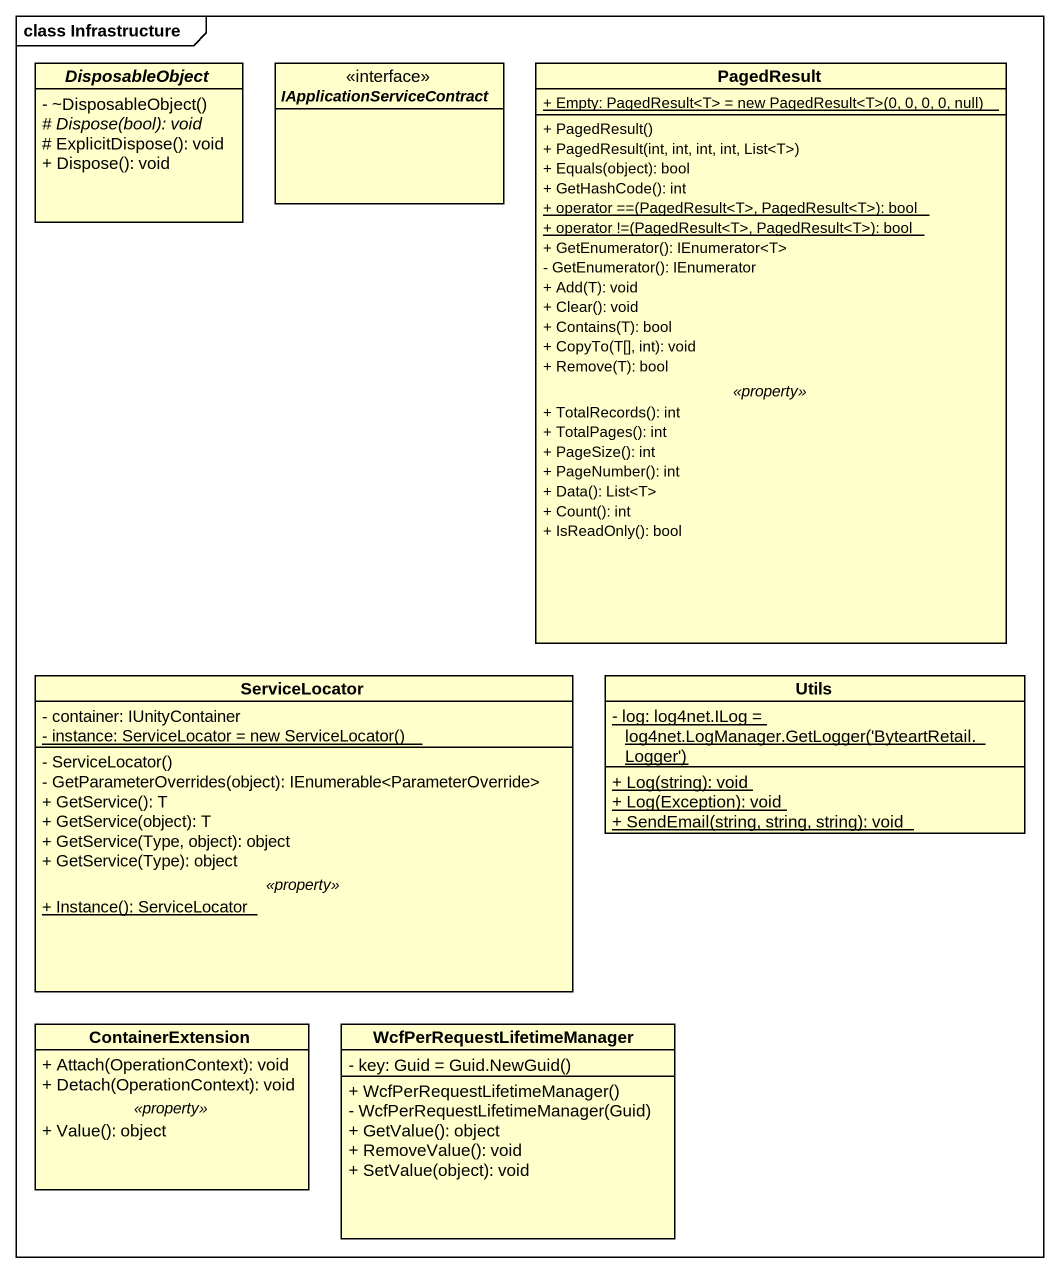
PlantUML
@startuml
mainframe class Infrastructure
hide circle
hide empty members
skinparam classAttributeIconSize 0
abstract class DisposableObject {
  - ~DisposableObject()
  {abstract} # Dispose(bool): void
  # ExplicitDispose(): void
  + Dispose(): void
}
interface IApplicationServiceContract <<interface>>
class PagedResult {
  {static} {field} + Empty: PagedResult<T> = new PagedResult<T>(0, 0, 0, 0, null)
  --
  + PagedResult()
  + PagedResult(int, int, int, int, List<T>)
  + Equals(object): bool
  + GetHashCode(): int
  {static} + operator ==(PagedResult<T>, PagedResult<T>): bool
  {static} + operator !=(PagedResult<T>, PagedResult<T>): bool
  + GetEnumerator(): IEnumerator<T>
  - GetEnumerator(): IEnumerator
  + Add(T): void
  + Clear(): void
  + Contains(T): bool
  + CopyTo(T[], int): void
  + Remove(T): bool
  .. <<property>> ..
  + TotalRecords(): int
  + TotalPages(): int
  + PageSize(): int
  + PageNumber(): int
  + Data(): List<T>
  + Count(): int
  + IsReadOnly(): bool
}
class ServiceLocator {
  - container: IUnityContainer
  {static} {field} - instance: ServiceLocator = new ServiceLocator()
  --
  - ServiceLocator()
  - GetParameterOverrides(object): IEnumerable<ParameterOverride>
  + GetService(): T
  + GetService(object): T
  + GetService(Type, object): object
  + GetService(Type): object
  .. <<property>> ..
  {static} + Instance(): ServiceLocator
}
class Utils {
  {static} {field} - log: log4net.ILog = log4net.LogManager.GetLogger('ByteartRetail.Logger')
  {static} + Log(string): void
  {static} + Log(Exception): void
  {static} + SendEmail(string, string, string): void
}
class ContainerExtension {
  + Attach(OperationContext): void
  + Detach(OperationContext): void
  .. <<property>> ..
  + Value(): object
}
class WcfPerRequestLifetimeManager {
  {field} - key: Guid = Guid.NewGuid()
  + WcfPerRequestLifetimeManager()
  - WcfPerRequestLifetimeManager(Guid)
  + GetValue(): object
  + RemoveValue(): void
  + SetValue(object): void
}
@enduml
